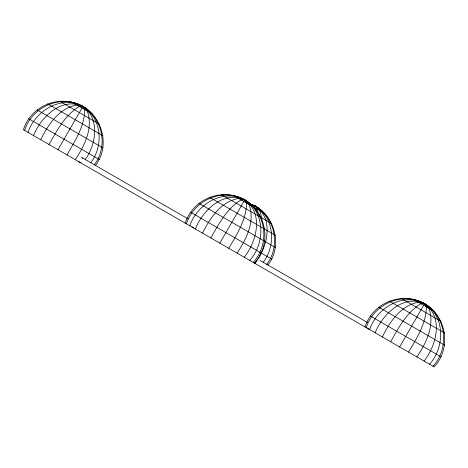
<?xml version="1.0" encoding="UTF-8"?>
<svg xmlns="http://www.w3.org/2000/svg" width="468" height="468" viewBox="0 0 468 468"><rect width="100%" height="100%" fill="white"/><g stroke="black" fill="none" stroke-linecap="round" stroke-linejoin="round"><path stroke-width="0.7" d="M257.107 211.817L257.184 209.155L255.388 206.025L248.052 203.147M261.752 220.089L261.817 217.924L259.699 210.606L255.388 206.025L248.929 203.527M95.384 165.514C110.015 147.034 103.018 118.03 82.947 106.464C60.659 93.699 31.128 105.236 23.4 129.73L434.205 366.906C451.55 347.97 446.776 316.625 424.575 303.709C402.293 290.938 372.762 302.474 365.034 326.968M254.393 263.092C271.738 244.156 266.965 212.811 244.77 199.894C222.481 187.124 192.951 198.666 185.223 223.16M267.831 265.075C284.029 245.074 273.634 210.705 248.765 203.598M254.884 263.379C264.168 251.287 269.597 235.492 265.947 220.305C263.326 212.911 258.055 205.639 249.865 204.235M24.576 130.408C32.017 106.722 60.975 93.852 82.947 106.464C102.79 117.895 108.412 146.917 94.197 164.83M186.399 223.839C193.84 200.146 222.797 187.276 244.77 199.894C266.678 212.612 270.013 244.12 253.211 262.413M366.21 327.653C373.651 303.96 402.603 291.09 424.575 303.709C446.49 316.426 449.824 347.935 433.023 366.228M28.033 132.403C35.106 110.7 61.431 94.747 82.947 106.464C102.001 118.047 103.761 146.098 90.71 162.817M189.856 225.833C196.923 204.13 223.254 188.171 244.77 199.894C265.672 212.665 265.023 243.442 249.76 260.419M369.667 329.647C376.734 307.944 403.065 291.985 424.575 303.709C445.483 316.479 444.828 347.256 429.571 364.233M33.532 135.58C40.862 117.041 61.688 96.624 82.947 106.464C100.24 118.591 96.186 144.524 85.164 159.611M195.349 229.004C202.679 210.471 223.511 190.049 244.77 199.894C263.917 213.385 256.651 241.628 244.261 257.248M375.16 332.818C382.491 314.285 403.317 293.863 424.575 303.709C443.728 317.199 436.463 345.442 424.072 361.056M40.693 139.716C48.075 124.74 59.149 108.049 76.822 105.025L82.947 106.464L87.253 111.045C93.471 127.863 84.556 145.805 75.278 159.682M202.515 233.14C209.892 218.17 220.972 201.474 238.645 198.45L244.77 199.894L249.075 204.475C255.294 221.294 246.379 239.23 237.1 253.112M382.327 336.954C389.704 321.984 400.784 305.288 418.456 302.264L424.575 303.709L428.887 308.289C435.105 325.108 426.184 343.044 416.912 356.92M49.035 144.53C56.967 130.519 65.058 114.941 79.338 106.476L82.947 106.464L84.737 109.594C84.55 126.196 75.102 140.991 66.936 154.867M210.857 237.955C218.79 223.95 226.881 208.371 241.16 199.906L244.77 199.894L246.56 203.024C246.373 219.621 236.925 234.421 228.758 248.292M390.663 341.769C398.596 327.764 406.692 312.185 420.972 303.72L424.575 303.709L426.371 306.832C426.178 323.435 416.736 338.235 408.57 352.106M57.985 149.696L82.947 106.464M219.808 243.126L244.77 199.894M254.481 207.593L255.388 206.025C275.237 217.456 280.858 246.478 266.637 264.391M399.619 346.94L424.575 303.709M263.156 262.373C276.208 245.653 274.447 217.608 255.388 206.025L250.626 204.902M251.784 206.037L255.388 206.025M81.005 162.472L79.578 162.162L78.402 161.208M193.881 227.992L191.997 226.793M255.452 263.542L254.106 262.887M369.047 329.127L367.169 327.928M71.61 102.012L92.471 114.057M233.427 195.443L264.917 213.619M413.238 299.251L434.105 311.302M59.459 101.094L99.339 124.119M221.282 194.518L271.785 223.681M401.094 298.332L440.973 321.358M47.584 103.791L102.948 135.755M209.401 197.215L275.389 235.31M389.212 301.029L444.577 332.994M37.025 109.857L102.966 147.935M198.841 203.287L275.412 247.496M378.653 307.102L444.6 345.173M28.718 118.773L99.403 159.582M190.534 212.197L261.226 253.012M261.495 253.165L271.849 259.143M370.346 316.011L441.037 356.821M81.479 157.353L188.13 218.93M259.798 260.313L367.713 322.616M82.116 157.763L82.649 158.313"/></g></svg>
